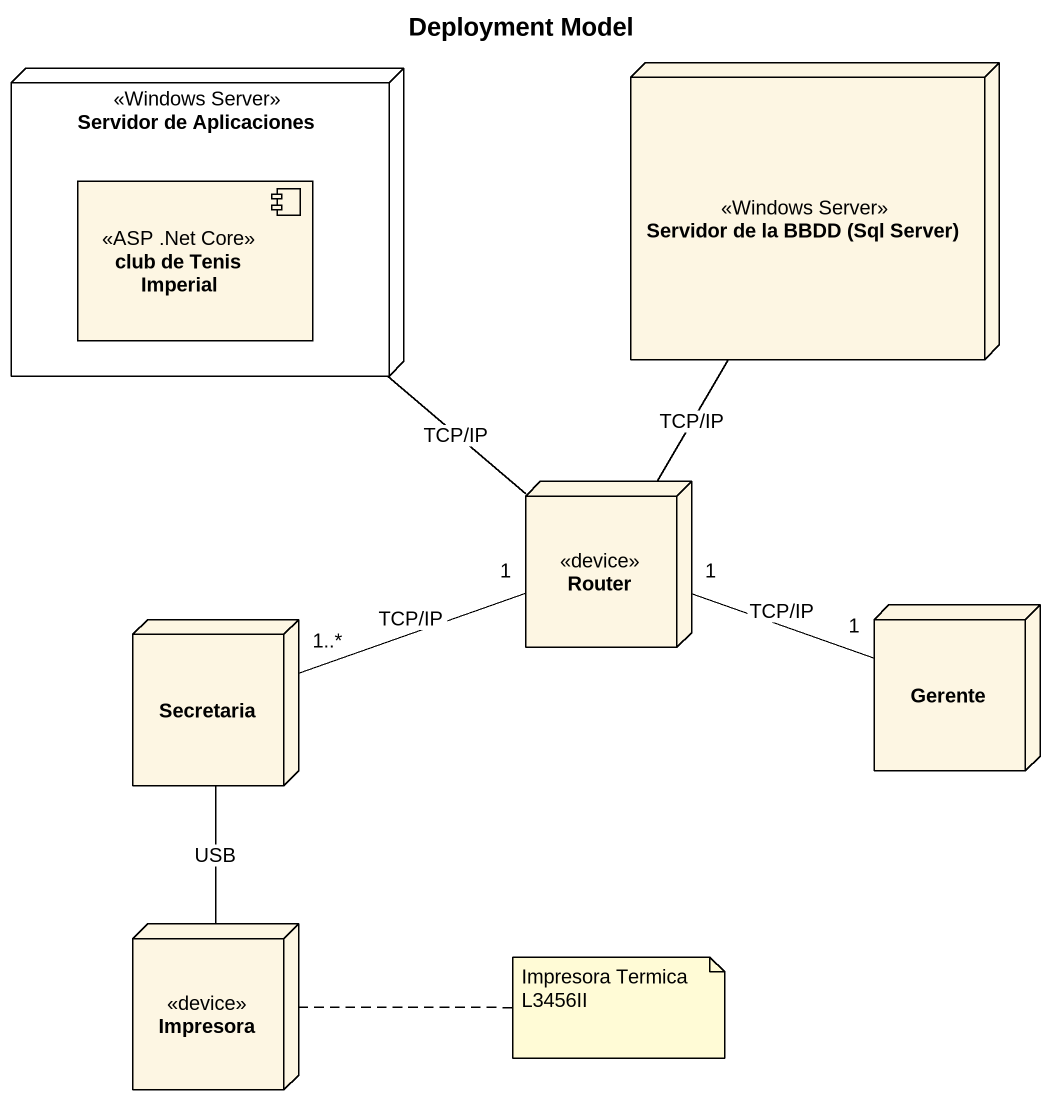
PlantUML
@startuml
title Deployment Model
node "Servidor de Aplicaciones" as Servidor_de_Aplicaciones <<Windows Server>> {
  component "club de Tenis Imperial" as club_de_Tenis_Imperial <<ASP .Net Core>>
}
node "Servidor de la BBDD (Sql Server)" as Servidor_de_la_BBDD_Sql <<Windows Server>>
node Router <<device>>
node Secretaria
node Gerente
node Impresora <<device>>
Servidor_de_Aplicaciones -- Router : TCP/IP
Router -up- Servidor_de_la_BBDD_Sql : TCP/IP
Router "1" -left- "1..*" Secretaria : TCP/IP
Router "1" -right- "1" Gerente : TCP/IP
Secretaria -- Impresora : USB
note right of Impresora
  Impresora Termica
  L3456II
end note
@enduml
